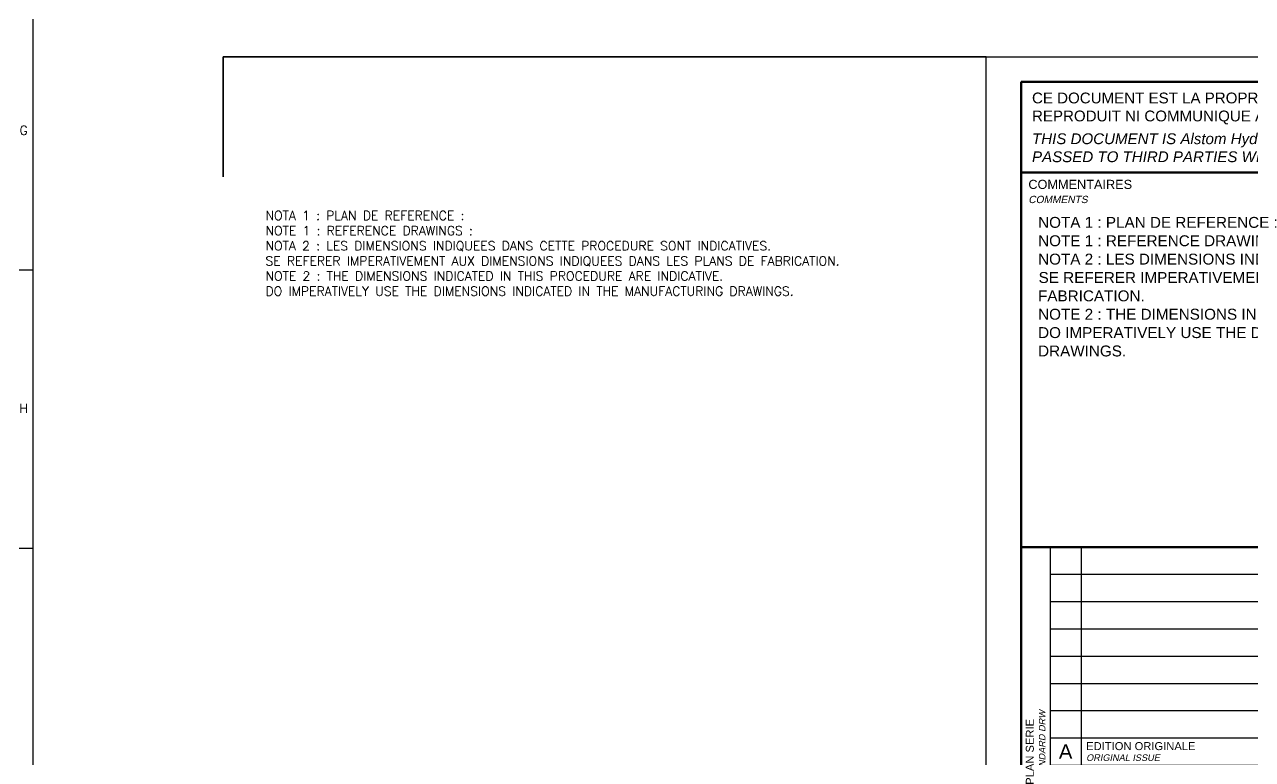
# Paper-space layout 'PRO2012' of a CAD drawing. Header units: millimetres. Extents: x 0 to 2378, y 0 to 1114.
# Drawn here: x 1191.7 to 1529.8, y 444.4 to 646.8 of the extents above; entities that cross this region are included whole.
import ezdxf
from ezdxf.enums import TextEntityAlignment as Align

# ---------------------------------------------------------------- set-up
doc = ezdxf.new("R2010")
doc.units = ezdxf.units.MM
doc.linetypes.add('AXES2', pattern=[28.575000000000003, 19.05, -3.175, 3.175, -3.175])
doc.layers.add('FORT', color=7, linetype='Continuous', lineweight=35)
doc.layers.add('TEXTE', color=3, linetype='Continuous', lineweight=25)
doc.styles.add('ALSTOM-APH', font='arial.ttf')
doc.styles.add('CARTOUCHE-CLIENT', font='arial.ttf')
doc.styles.get("Standard").update_dxf_attribs({"font": 'simplex.shx'})

# ---------------------------------------------------------------- blocks, each defined once
blk = doc.blocks.new('A0')
at = {"color": 1, "linetype": 'Continuous'}
for p, q in [((-1184, 306.2180951702098), (-1187.885575229703, 306.2180951702098)), ((-1184, 229.6009341152098), (-1187.885575229703, 229.6009341152098))]:
    blk.add_line(p, q, dxfattribs=at)
at = {"color": 1}
blk.add_lwpolyline([(-1184, 5), (-5, 5), (-5, 836), (-1184, 836)], close=True, dxfattribs=at)
at = {"color": 3, "linetype": 'Continuous'}
for s, height, width, p in [('G', 2.505302499999971, 0.9991860264379354, (-1186.496715235001, 344.7757027662099)), ('H', 2.505302500000028, 0.9991860264379127, (-1186.496715235001, 268.1585417112098))]:
    blk.add_text(s, height=height, dxfattribs=dict(at, width=width)).set_placement(p, align=Align.MIDDLE_CENTER)
blk = doc.blocks.new('A3LASER')
at = {"color": 1}
for points in [[(-420, 0), (-420, 297), (0, 297), (0, 0)], [(-410.381679389313, 6.801526717557246), (-9.618320610687016, 6.801526717557238), (-9.618320610687016, 290.1984732824428), (-410.381679389313, 290.1984732824428)]]:
    blk.add_lwpolyline(points, close=True, dxfattribs=at)
blk = doc.blocks.new('ALSTOM Title Block+33')
at = {"color": 7, "linetype": 'Continuous', "lineweight": 50}
for p, q in [((-190, 283), (-190, 85)), ((0, 283), (-190, 283)), ((0, 85), (0, 283.0000000000001)), ((0, 258), (-190, 258)), ((-190, 155), (0, 155)), ((-190, 85), (0, 85)), ((-190, 85), (-190, -5.684341886080801e-14)), ((-130, 85), (-130, -5.684341886080801e-14)), ((0, 0), (0, 85)), ((-190, 60), (0, 60)), ((-190, 26), (-129.9999999999999, 26)), ((-129.9999999999999, 19), (0, 19)), ((-190, 0), (0, 0))]:
    blk.add_line(p, q, dxfattribs=at)
at = {"color": 41, "linetype": 'Continuous', "lineweight": 25}
for p, q in [((-182, 155), (-182, 85)), ((-173.5, 155), (-173.5, 85)), ((-93.5, 155), (-93.5, 85)), ((-77.5, 155), (-77.5, 85)), ((-56.14999999999998, 155), (-56.14999999999998, 85)), ((-34.80000000000007, 155), (-34.80000000000007, 85)), ((-13.5, 155), (-13.5, 85)), ((-181.9999999999999, 147.5), (0, 147.5)), ((-181.9999999999999, 140), (0, 140)), ((-181.9999999999999, 132.5), (0, 132.5)), ((-181.9999999999999, 125), (0, 125)), ((-181.9999999999999, 117.5), (0, 117.5)), ((-181.9999999999999, 110), (0, 110)), ((-181.9999999999999, 102.5), (0, 102.5)), ((-181.9999999999999, 95), (0, 95)), ((-175, 60), (-175, 26)), ((-152.5, 60), (-152.5, 38)), ((-110, 60), (-110, 18.99999999999989)), ((-190, 54.5), (-129.9999999999999, 54.5)), ((-190, 49), (-129.9999999999999, 49)), ((-129.9999999999999, 49), (0, 49)), ((-190, 43.5), (-129.9999999999999, 43.5)), ((-190, 38), (-129.9999999999999, 38)), ((-129.9999999999999, 38), (0, 38)), ((-190, 32.5), (-129.9999999999999, 32.5)), ((-20, 19), (-20, 0))]:
    blk.add_line(p, q, dxfattribs=at)
at = {"color": 9, "linetype": 'Continuous', "lineweight": 18}
for p, q in [((-93.50000000000011, 102.5000000000001), (-77.50000000000011, 95.00000000000011)), ((-77.5, 102.5), (-93.5, 95)), ((-77.50000000000011, 102.5), (-56.1500000000002, 94.99999999999977)), ((-56.14999999999986, 102.5000000000006), (-77.49999999999977, 95.00000000000057)), ((-56.1500000000002, 95), (-34.79999999999995, 102.5)), ((-34.80000000000018, 95), (-56.1500000000002, 102.5000000000001)), ((-34.79999999999973, 102.5), (-13.49999999999989, 95)), ((-13.49999999999977, 102.5000000000001), (-34.79999999999995, 95)), ((-126, 10), (-33.99999999999999, 10)), ((-126, 10), (-126, 1.5)), ((-33.99999999999999, 10), (-33.99999999999999, 1.5)), ((-126, 1.5), (-33.99999999999999, 1.5))]:
    blk.add_line(p, q, dxfattribs=at)
at = {"color": 54, "linetype": 'Continuous', "lineweight": 25}
for p, q in [((-187.2, 30.44999999999993), (-183.1999999999999, 31.19999999999982)), ((-187.2, 30.45000000000027), (-187.2, 28.45000000000027)), ((-183.1999999999999, 31.19999999999993), (-183.1999999999999, 27.69999999999993)), ((-187.2, 28.45000000000027), (-183.1999999999999, 27.70000000000027))]:
    blk.add_line(p, q, dxfattribs=at)
at = {"color": 61, "linetype": 'Continuous', "lineweight": 18}
blk.add_line((-179.3000000000001, 31.70000000000027), (-179.3000000000001, 27.20000000000039), dxfattribs=at)
at = {"color": 61, "linetype": 'AXES2', "lineweight": 18, "ltscale": 0.3}
blk.add_line((-188.5, 29.44999999999993), (-176.25, 29.44999999999993), dxfattribs=at)
at = {"color": 54}
for radius in [1.749999999999886, 1]:
    blk.add_circle((-179.3000000000001, 29.44999999999993), radius, dxfattribs=at)
at = {"color": 7, "style": 'ALSTOM-APH'}
for s, height, p in [('COMMENTAIRES', 2.5, (-188, 256)), ('CLIENT', 2.199999988079071, (-188, 83)), ('PROJET', 2.199999988079071, (-128, 83)), ('EP', 2.199999988079071, (-128.0000000000001, 46.40000000000001)), ('ECHELLES', 1.500000059604645, (-173.0000216544659, 31.19998708244361)), ('PLAN', 2.199999988079071, (-128, 31.40000000000001)), ('NUMERO INTERNE ALSTOM HYDRO', 2.199999988079071, (-127.9999999999999, 17.1))]:
    blk.add_text(s, height=height, dxfattribs=at).set_placement(p, align=Align.TOP_LEFT)
at = {"color": 1, "style": 'ALSTOM-APH', "oblique": 12}
for s, height, p in [('COMMENTS', 2, (-188, 251.6)), ('CUSTOMER', 1.800000071525574, (-188, 79.4)), ('SUBJECT', 1.800000071525574, (-128, 79.4)), ('SUPPLY', 1.800000071525574, (-128, 53.80000000000001)), ('SCALES', 1.19999997317791, (-173.0000216544659, 28.95000234123268)), ('DRAWING', 1.800000071525574, (-128, 27.80000000000001))]:
    blk.add_text(s, height=height, dxfattribs=at).set_placement(p, align=Align.TOP_LEFT)
blk.add_text('STANDARD DRW', height=1.800000071525574, rotation=90, dxfattribs=at).set_placement((-184.2, 89.59998860832252), align=Align.MIDDLE_LEFT)
at = {"color": 7, "style": 'ALSTOM-APH'}
blk.add_text('PLAN SERIE', height=2.199999988079071, rotation=90, dxfattribs=at).set_placement((-187.6, 89.59998860832252), align=Align.MIDDLE_LEFT)
for s, height, p in [('EDITION ORIGINALE', 2.199999988079071, (-172.1056571320499, 100.24)), ('DESSINE', 1.500000059604645, (-188.5, 52.75001302238502)), ('VERIFIE', 1.500000059604645, (-188.5, 47.24998250480689)), ('VISE', 1.500000059604645, (-188.5, 41.74999013420143)), ('DATE', 1.500000059604645, (-188.5, 35.29998555656471))]:
    blk.add_text(s, height=height, dxfattribs=at).set_placement(p, align=Align.MIDDLE_LEFT)
for s, height, p in [('A', 4.000000059604645, (-177.75, 98.75)), ('IND.', 2.199999988079071, (-177.7499999999999, 91.59999542236328)), ('ETABLI', 2.199999988079071, (-66.82499999999982, 91.59999542236328)), ('VERIFIE', 2.199999988079071, (-45.47500000000005, 91.59999542236328)), ('VISE', 2.199999988079071, (-24.14999999999981, 91.59999542236328)), ('ETAT', 2.199999988079071, (-6.75, 91.59999542236328)), ('MODIFICATIONS', 2.199999988079071, (-133.5, 90)), ('DATE', 2.199999988079071, (-85.5, 90)), ('NOM', 1.500000059604645, (-163.7499911368877, 58.25001302238502)), ('VISA', 1.500000059604645, (-141.2499911368877, 57.14999928947486))]:
    blk.add_text(s, height=height, dxfattribs=at).set_placement(p, align=Align.MIDDLE_CENTER)
at = {"color": 1, "style": 'ALSTOM-APH', "oblique": 12}
for s, height, p in [('ORIGINAL ISSUE', 1.800000071525574, (-172.1056571320499, 97.06)), ('ESTABLISHED', 1.19999997317791, (-188.5, 50.80001607414283)), ('CHECKED', 1.19999997317791, (-188.5, 45.29998555656471)), ('APPROVED', 1.19999997317791, (-188.5, 39.79999318595924))]:
    blk.add_text(s, height=height, dxfattribs=at).set_placement(p, align=Align.MIDDLE_LEFT)
at = {"style": 'ALSTOM-APH', "oblique": 12}
for s, height, p in [('REV.', 1.800000071525574, (-177.7499999999999, 88.20000457763673)), ('STATUS', 1.800000071525574, (-6.75, 88.19999542236327)), ('NAME', 1.19999997317791, (-163.7499911368877, 56.30001607414283))]:
    blk.add_text(s, height=height, dxfattribs=at).set_placement(p, align=Align.MIDDLE_CENTER)
at = {"color": 1, "style": 'ALSTOM-APH', "oblique": 12}
for s, p in [('ESTABLISHED', (-66.82499999999982, 88.19999542236327)), ('CHECKED', (-45.47500000000005, 88.19999542236327)), ('APPROVED', (-24.14999999999981, 88.19999542236327))]:
    blk.add_text(s, height=1.800000071525574, dxfattribs=at).set_placement(p, align=Align.MIDDLE_CENTER)
at = {"color": 7, "style": 'ALSTOM-APH', "width": 0.8}
blk.add_text('FOURNITURE', height=2.199999988079071, dxfattribs=at).set_placement((-128, 57.40000000000001), align=Align.TOP_LEFT)
at = {"color": 1, "style": 'ALSTOM-APH', "oblique": 12, "width": 0.8}
blk.add_text('SUB ASSEMBLY', height=1.800000071525574, dxfattribs=at).set_placement((-128.0000000000001, 42.80000000000001), align=Align.TOP_LEFT)
at = {"color": 7, "style": 'ALSTOM-APH', "width": 0.65}
blk.add_text('FOLIO / nb. FOLIOS', height=2.199999988079071, dxfattribs=at).set_placement((-10, 17.1), align=Align.TOP_CENTER)
at = {"color": 1, "style": 'ALSTOM-APH', "oblique": 12, "width": 0.7}
blk.add_text('SHEET / nb. SHEETS', height=1.800000071525574, dxfattribs=at).set_placement((-10, 13.70000915527346), align=Align.TOP_CENTER)
at = {"color": 7, "insert": (-187.0000369132549, 279.999967171512), "char_height": 2.97, "width": 187, "attachment_point": 1, "style": 'ALSTOM-APH'}
blk.add_mtext('CE DOCUMENT EST LA PROPRIETE DE LA SOCIETE Alstom Hydro France ; IL NE PEUT ETRE REPRODUIT NI COMMUNIQUE A DES TIERS SANS SON AUTORISATION.', dxfattribs=at)
at = {"color": 1, "attachment_point": 1, "style": 'ALSTOM-APH'}
for s, insert, char_height, width in [('{\\fArial|b0|i1|c0|p34;THIS DOCUMENT IS Alstom Hydro France SOLE PROPERTY. IT CANNOT BE REPRODUCED OR PASSED TO THIRD PARTIES WITHOUT A PREVIOUS AND WRITTEN AUTHORISATION.}', (-187.0000369132549, 268.7865221420199), 2.97, 187), ('{\\fArial|b0|i1|c0|p34;INTERNAL NUMBER}', (-127.9999999999999, 13.50000000000001), 1.800000071525574, 26.99235743541433)]:
    blk.add_mtext(s, dxfattribs=dict(at, insert=insert, char_height=char_height, width=width))
at = {"color": 0, "insert": (-160, 13), "char_height": 7.5, "width": 60, "attachment_point": 5, "style": 'ALSTOM-APH'}
blk.add_mtext('{\\fAlstom Logo|b0|i0|c2|p2;ABCD}', dxfattribs=at)
at = {"color": 30, "style": 'ALSTOM-APH'}
blk.add_attdef('COMMENTAIRES', text='', height=3, dxfattribs=at).set_placement((-185, 245.85), align=Align.TOP_LEFT)
at = {"color": 30, "style": 'ALSTOM-APH', "flags": 8}
for tag, height, p in [('H', 4, (-177.75, 151.25)), ('DATE-H', 2.5, (-85.5, 151.25)), ('ETAT-H', 2.5, (-6.75, 151.25)), ('G', 4, (-177.75, 143.75)), ('DATE-G', 2.5, (-85.5, 143.75)), ('ETAT-G', 2.5, (-6.75, 143.75)), ('F', 4, (-177.75, 136.25)), ('DATE-F', 2.5, (-85.5, 136.25)), ('ETAT-F', 2.5, (-6.75, 136.25)), ('E', 4, (-177.75, 128.75)), ('DATE-E', 2.5, (-85.5, 128.75)), ('ETAT-E', 2.5, (-6.75, 128.75)), ('D', 4, (-177.75, 121.25)), ('DATE-D', 2.5, (-85.5, 121.25)), ('ETAT-D', 2.5, (-6.75, 121.25)), ('C', 4, (-177.75, 113.75)), ('DATE-C', 2.5, (-85.5, 113.75)), ('ETAT-C', 2.5, (-6.75, 113.75)), ('B', 4, (-177.75, 106.25)), ('DATE-B', 2.5, (-85.5, 106.25)), ('ETAT-B', 2.5, (-6.75, 106.25))]:
    blk.add_attdef(tag, text='', height=height, dxfattribs=at).set_placement(p, align=Align.MIDDLE_CENTER)
for tag, p in [('MODIF-H', (-172.1056571320499, 151.25)), ('DESS-H', (-76.3, 151.25)), ('VERIF-H', (-54.94999999999997, 151.25)), ('VISE-H', (-33.60000000000007, 151.25)), ('MODIF-G', (-172.1056571320499, 143.75)), ('DESS-G', (-76.3, 143.75)), ('VERIF-G', (-54.94999999999997, 143.75)), ('VISE-G', (-33.60000000000007, 143.75)), ('MODIF-F', (-172.1056571320499, 136.25)), ('DESS-F', (-76.3, 136.25)), ('VERIF-F', (-54.94999999999997, 136.25)), ('VISE-F', (-33.60000000000007, 136.25)), ('MODIF-E', (-172.1056571320499, 128.75)), ('DESS-E', (-76.3, 128.75)), ('VERIF-E', (-54.94999999999997, 128.75)), ('VISE-E', (-33.60000000000007, 128.75)), ('MODIF-D', (-172.1056571320499, 121.25)), ('DESS-D', (-76.3, 121.25)), ('VERIF-D', (-54.94999999999997, 121.25)), ('VISE-D', (-33.60000000000007, 121.25)), ('MODIF-C', (-172.1056571320499, 113.75)), ('DESS-C', (-76.3, 113.75)), ('VERIF-C', (-54.94999999999997, 113.75)), ('VISE-C', (-33.60000000000007, 113.75)), ('MODIF-B', (-172.1056571320499, 106.25)), ('DESS-B', (-76.3, 106.25)), ('VERIF-B', (-54.94999999999997, 106.25)), ('VISE-B', (-33.60000000000007, 106.25))]:
    blk.add_attdef(tag, text='', height=2.5, dxfattribs=at).set_placement(p, align=Align.MIDDLE_LEFT)
blk.add_attdef('XXXX', text='', height=4, rotation=90, dxfattribs=at).set_placement((-186, 123.0006415695589), align=Align.MIDDLE_LEFT)
at = {"color": 30}
for tag, height, style, p in [('ETAT-A', 2.5, 'ALSTOM-APH', (-6.749999999999886, 98.75000000000006)), ('PROJET', 5, 'CARTOUCHE-CLIENT', (-60.00000000000001, 72.5)), ('CLIENT', 3.3, 'CARTOUCHE-CLIENT', (-160, 68.75)), ('FOURNITURE', 4, 'ALSTOM-APH', (-55.00000000000001, 54.5)), ('EP', 4, 'ALSTOM-APH', (-55, 43.5)), ('PLAN', 4, 'ALSTOM-APH', (-55, 28.49999999999994))]:
    blk.add_attdef(tag, text='', height=height, dxfattribs=dict(at, style=style)).set_placement(p, align=Align.MIDDLE_CENTER)
at = {"color": 30, "style": 'ALSTOM-APH'}
for tag, p in [('DESS-A', (-173.7000235128475, 50.48041801121815)), ('VERIF-A', (-173.7000646881188, 45.07694356437719)), ('VISE-A', (-173.7554378464597, 39.41694356437722)), ('DATE-A', (-171.6985825475606, 34.14229100906095)), ('ECHELLE', (-158.2602529777081, 28.11507056653386))]:
    blk.add_attdef(tag, p, '', height=2.2, dxfattribs=at)
for tag, width, p, p2 in [('HEU', 0.8630056345134975, (-124.5, 3), (-110.5, 3)), ('XXX', 1.092079708409822, (-109.5, 3), (-95.5, 3)), ('00', 1.0530768616809, (-94.5, 3), (-85.5, 3)), ('MEA', 0.8402693905958944, (-84.5, 3), (-70.49999999999999, 3)), ('TB', 0.9166637718414555, (-69.49999999999999, 3), (-60.49999999999999, 3)), ('??', 1.0530768616809, (-59.49999999999999, 3), (-50.49999999999999, 3)), ('???', 1.092079708409822, (-49.49999999999999, 3), (-35.49999999999999, 3))]:
    blk.add_attdef(tag, text='', height=5.5, dxfattribs=dict(at, width=width)).set_placement(p, p2, align=Align.FIT)
at = {"color": 30, "style": 'ALSTOM-APH', "width": 0.9296585365853658, "flags": 8}
blk.add_attdef('01/01', text='', height=4, dxfattribs=at).set_placement((-16.5, 3.600136462045071), (-3.5, 3.600136462045071), align=Align.FIT)

psp = doc.layouts.new('PRO2012')

# ---------------------------------------------------------------- linework, layer by layer
at = {"layer": 'FORT'}
for p, q in [((1456.453068219409, 637.8706197749325), (1246.453068219409, 637.8706197749325)), ((1246.453068219409, 637.8706197749325), (1246.453068219409, 604.8706197749325))]:
    psp.add_line(p, q, dxfattribs=at)

# ---------------------------------------------------------------- block references
for name, p in [('A0', (2377.999998117638, 272.9059743975916)), ('A3LASER', (1876.453068219409, 340.8706197749325))]:
    psp.add_blockref(name, p)
ref = psp.add_blockref('ALSTOM Title Block+33', (1656.337890057404, 347.6721464924898), dxfattribs=dict(xscale=1.001402638038465, yscale=1.001402638038465, zscale=1.001402638038465))
ref.add_attrib('HEU', '.....', dxfattribs={"color": 30, "height": 5.507714509211556, "style": 'ALSTOM-APH', "width": 1.311647227991697}).set_placement((1531.663261621615, 350.6763544066052), (1545.682898554154, 350.6763544066052), align=Align.FIT)
ref.add_attrib('XXX', '.....', dxfattribs={"color": 30, "height": 5.507714509211556, "style": 'ALSTOM-APH', "width": 1.311647227991676}).set_placement((1546.684301192192, 350.6763544066052), (1560.703938124731, 350.6763544066052), align=Align.FIT)
ref.add_attrib('00', '.....', dxfattribs={"color": 30, "height": 5.507714509211556, "style": 'ALSTOM-APH', "width": 0.8432017894232369}).set_placement((1561.705340762769, 350.6763544066052), (1570.717964505116, 350.6763544066052), align=Align.FIT)
ref.add_attrib('MEA', '.....', dxfattribs={"color": 30, "height": 5.507714509211556, "style": 'ALSTOM-APH', "width": 1.311647227991697}).set_placement((1571.719367143154, 350.6763544066052), (1585.739004075692, 350.6763544066052), align=Align.FIT)
ref.add_attrib('TB', '.....', dxfattribs={"color": 30, "height": 5.507714509211556, "style": 'ALSTOM-APH', "width": 0.8432017894232369}).set_placement((1586.740406713731, 350.6763544066052), (1595.753030456077, 350.6763544066052), align=Align.FIT)
ref.add_attrib('??', '.....', dxfattribs={"color": 30, "height": 5.507714509211556, "style": 'ALSTOM-APH', "width": 0.8432017894232369}).set_placement((1596.754433094115, 350.6763544066052), (1605.767056836462, 350.6763544066052), align=Align.FIT)
ref.add_attrib('???', '.....', dxfattribs={"color": 30, "height": 5.507714509211556, "style": 'ALSTOM-APH', "width": 1.311647227991697}).set_placement((1606.7684594745, 350.6763544066052), (1620.788096407039, 350.6763544066052), align=Align.FIT)
ref.add_attrib('01/01', '01/01', dxfattribs={"color": 30, "height": 4.005610552153859, "style": 'ALSTOM-APH', "width": 0.9296585365853601}).set_placement((1639.81474652977, 351.2773326428802), (1652.832980824269, 351.2773326428802), align=Align.FIT)
ref.add_attrib('COMMENTAIRES_001', 'NOTA 1 : PLAN DE REFERENCE :', (1470.758718231337, 590.8094965086392), dxfattribs={"color": 30, "height": 3.004207914115395, "style": 'ALSTOM-APH'})
ref.add_attrib('COMMENTAIRES_002', 'NOTE 1 : REFERENCE DRAWINGS :', (1470.758718231337, 585.7492026869551), dxfattribs={"color": 30, "height": 3.004207914115395, "style": 'ALSTOM-APH'})
ref.add_attrib('COMMENTAIRES_003', 'NOTA 2 : LES DIMENSIONS INDIQUEES DANS CETTE PROCEDURE SONT INDICATIVES.', (1470.758718231337, 580.688908865271), dxfattribs={"color": 30, "height": 3.004207914115395, "style": 'ALSTOM-APH'})
ref.add_attrib('COMMENTAIRES_004', 'SE REFERER IMPERATIVEMENT AUX DIMENSIONS INDIQUEES DANS LES PLANS DE', (1470.88987055501, 575.6286150435868), dxfattribs={"color": 30, "height": 3.004207914115395, "style": 'ALSTOM-APH'})
ref.add_attrib('COMMENTAIRES_005', 'FABRICATION.', (1470.734127170649, 570.5683212219027), dxfattribs={"color": 30, "height": 3.004207914115395, "style": 'ALSTOM-APH'})
ref.add_attrib('COMMENTAIRES_006', 'NOTE 2 : THE DIMENSIONS INDICATED IN THIS PROCEDURE ARE INDICATIVE.', (1470.758718231337, 565.5080274002186), dxfattribs={"color": 30, "height": 3.004207914115395, "style": 'ALSTOM-APH'})
ref.add_attrib('COMMENTAIRES_007', 'DO IMPERATIVELY USE THE DIMENSIONS INDICATED IN THE MANUFACTURING', (1470.754619721223, 560.4477335785344), dxfattribs={"color": 30, "height": 3.004207914115395, "style": 'ALSTOM-APH'})
ref.add_attrib('COMMENTAIRES_008', 'DRAWINGS.', (1470.754619721223, 555.3894890119076), dxfattribs={"color": 30, "height": 3.004207914115395, "style": 'ALSTOM-APH'})

# ---------------------------------------------------------------- texts
at = {"layer": 'TEXTE', "insert": (1258.071388830096, 595.447917678162), "char_height": 2.5, "width": 185.5000000000001, "attachment_point": 1}
psp.add_mtext('NOTA 1 : PLAN DE REFERENCE :\\P{\\C3;NOTE 1 : REFERENCE DRAWINGS :\\PNOTA 2 : LES DIMENSIONS INDIQUEES DANS CETTE PROCEDURE SONT INDICATIVES.\\PSE REFERER IMPERATIVEMENT AUX DIMENSIONS INDIQUEES DANS LES PLANS DE FABRICATION.\\PNOTE 2 : THE DIMENSIONS INDICATED IN THIS PROCEDURE ARE INDICATIVE.\\PDO IMPERATIVELY USE THE DIMENSIONS INDICATED IN THE MANUFACTURING DRAWINGS.}', dxfattribs=at)

doc.saveas('drawing.dxf')
